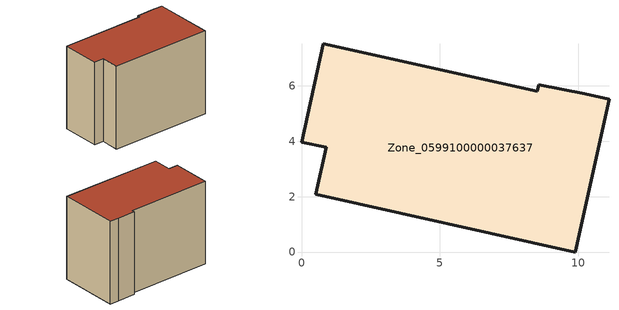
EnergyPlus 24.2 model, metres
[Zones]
Zone_0599100000037637
 floor ground (C_G): 10.24,5.72 11.11,5.52 9.9,0 0.52,2.09 0.89,3.78 0,3.97 0.78,7.52 8.52,5.81 8.57,6.05 z0
 wall outside (C_F): 11.11,5.52 10.24,5.72 8.57,6.05 8.52,5.81 0.78,7.52 0,3.97 0.89,3.78 0.52,2.09 9.9,0 11.11,5.52 z0:7.85
 roof outside (C_R): 8.52,5.81 0.78,7.52 0,3.97 0.89,3.78 0.52,2.09 9.9,0 11.11,5.52 10.24,5.72 8.57,6.05 z7.85
[BUILDING]
Pand.0599100000037637: North Axis=0; Terrain=City; Loads Convergence Tolerance Value=0.04; Temperature Convergence Tolerance Value=0.4; Solar Distribution=FullExterior; Maximum Number of Warmup Days=25; Minimum Number of Warmup Days=1
[Site:Location]
Rotterdam.The.Hague.AP_ZH_NLD Design_Conditions: Latitude=51.96; Longitude=4.45; Time Zone=1; Elevation=-4.5
[SITE:GROUNDTEMPERATURE:BUILDINGSURFACE]
18, 18, 18, 18, 18, 18, 18, 18, 18, 18, 18, 18
[MATERIAL] Thermal Absorptance=0.9; Solar Absorptance=0.7; Visible Absorptance=0.7
Name | Roughness | Thickness | Conductivity | Density | Specific Heat
G.TI.1975-1991 | MediumSmooth | 0.15 | 0.288461 | 540 | 1210
F.TI.1975-1991 | Rough | 0.3 | 0.230769 | 1920 | 840
R.TI.1975-1991 | MediumRough | 0.2 | 0.153846 | 1500 | 1000
[CONSTRUCTION]
C_G: G.TI.1975-1991
C_F: F.TI.1975-1991
C_R: R.TI.1975-1991
[ZONE]
Zone_0599100000037637: Type=1; Multiplier=1; Ceiling Height=Autocalculate; Volume=Autocalculate; Floor Area=autocalculate; Part of Total Floor Area=Yes
[ZONEINFILTRATION:DESIGNFLOWRATE]
Infil_Zone_0599100000037637: Zone or ZoneList or Space or SpaceList=Zone_0599100000037637; Schedule=AlwaysOn; Design Flow Rate Calculation Method=Flow/Area; Flow Rate per Floor Area=0.003; Constant Term Coefficient=1; Temperature Term Coefficient=0; Velocity Term Coefficient=0; Velocity Squared Term Coefficient=0
[HVACTEMPLATE:ZONE:IDEALLOADSAIRSYSTEM]
Zone_0599100000037637: Maximum Heating Supply Air Temperature=50; Minimum Cooling Supply Air Temperature=13; Maximum Heating Supply Air Humidity Ratio=0.0156; Minimum Cooling Supply Air Humidity Ratio=0.0077; Heating Limit=NoLimit; Cooling Limit=NoLimit; Dehumidification Control Type=ConstantSensibleHeatRatio; Cooling Sensible Heat Ratio=0.7; Dehumidification Setpoint=60; Humidification Control Type=None; Humidification Setpoint=30; Outdoor Air Method=None; Outdoor Air Flow Rate per Person=0.00944; Outdoor Air Flow Rate per Zone Floor Area=0; Outdoor Air Flow Rate per Zone=0; Demand Controlled Ventilation Type=None; Outdoor Air Economizer Type=NoEconomizer; Heat Recovery Type=None; Sensible Heat Recovery Effectiveness=0.7; Latent Heat Recovery Effectiveness=0.65
[ZONECONTROL:THERMOSTAT]
ThermostatControl_Zone_0599100000037637: Zone or ZoneList=Zone_0599100000037637; Control Type Schedule=DualSetpointControlType; Control 1=Thermostat_Zone_0599100000037637; Temperature Difference Between Cutout And Setpoint=0
[THERMOSTATSETPOINT:DUALSETPOINT]
Thermostat_Zone_0599100000037637: Heating Setpoint Temperature Schedule=HeatingSetpoint_Zone_0599100000037637; Cooling Setpoint Temperature Schedule=CoolingSetpoint_Zone_0599100000037637
[SCHEDULE:COMPACT]
HeatingSetpoint_Zone_0599100000037637: Through: 12/31, For: AllDays, Until: 24:00, 21
CoolingSetpoint_Zone_0599100000037637: Through: 12/31, For: AllDays, Until: 24:00, 24
DualSetpointControlType: Through: 12/31, For: AllDays, Until: 24:00, 4
AlwaysOn: Through: 12/31, For: AllDays, Until: 24:00, 1
